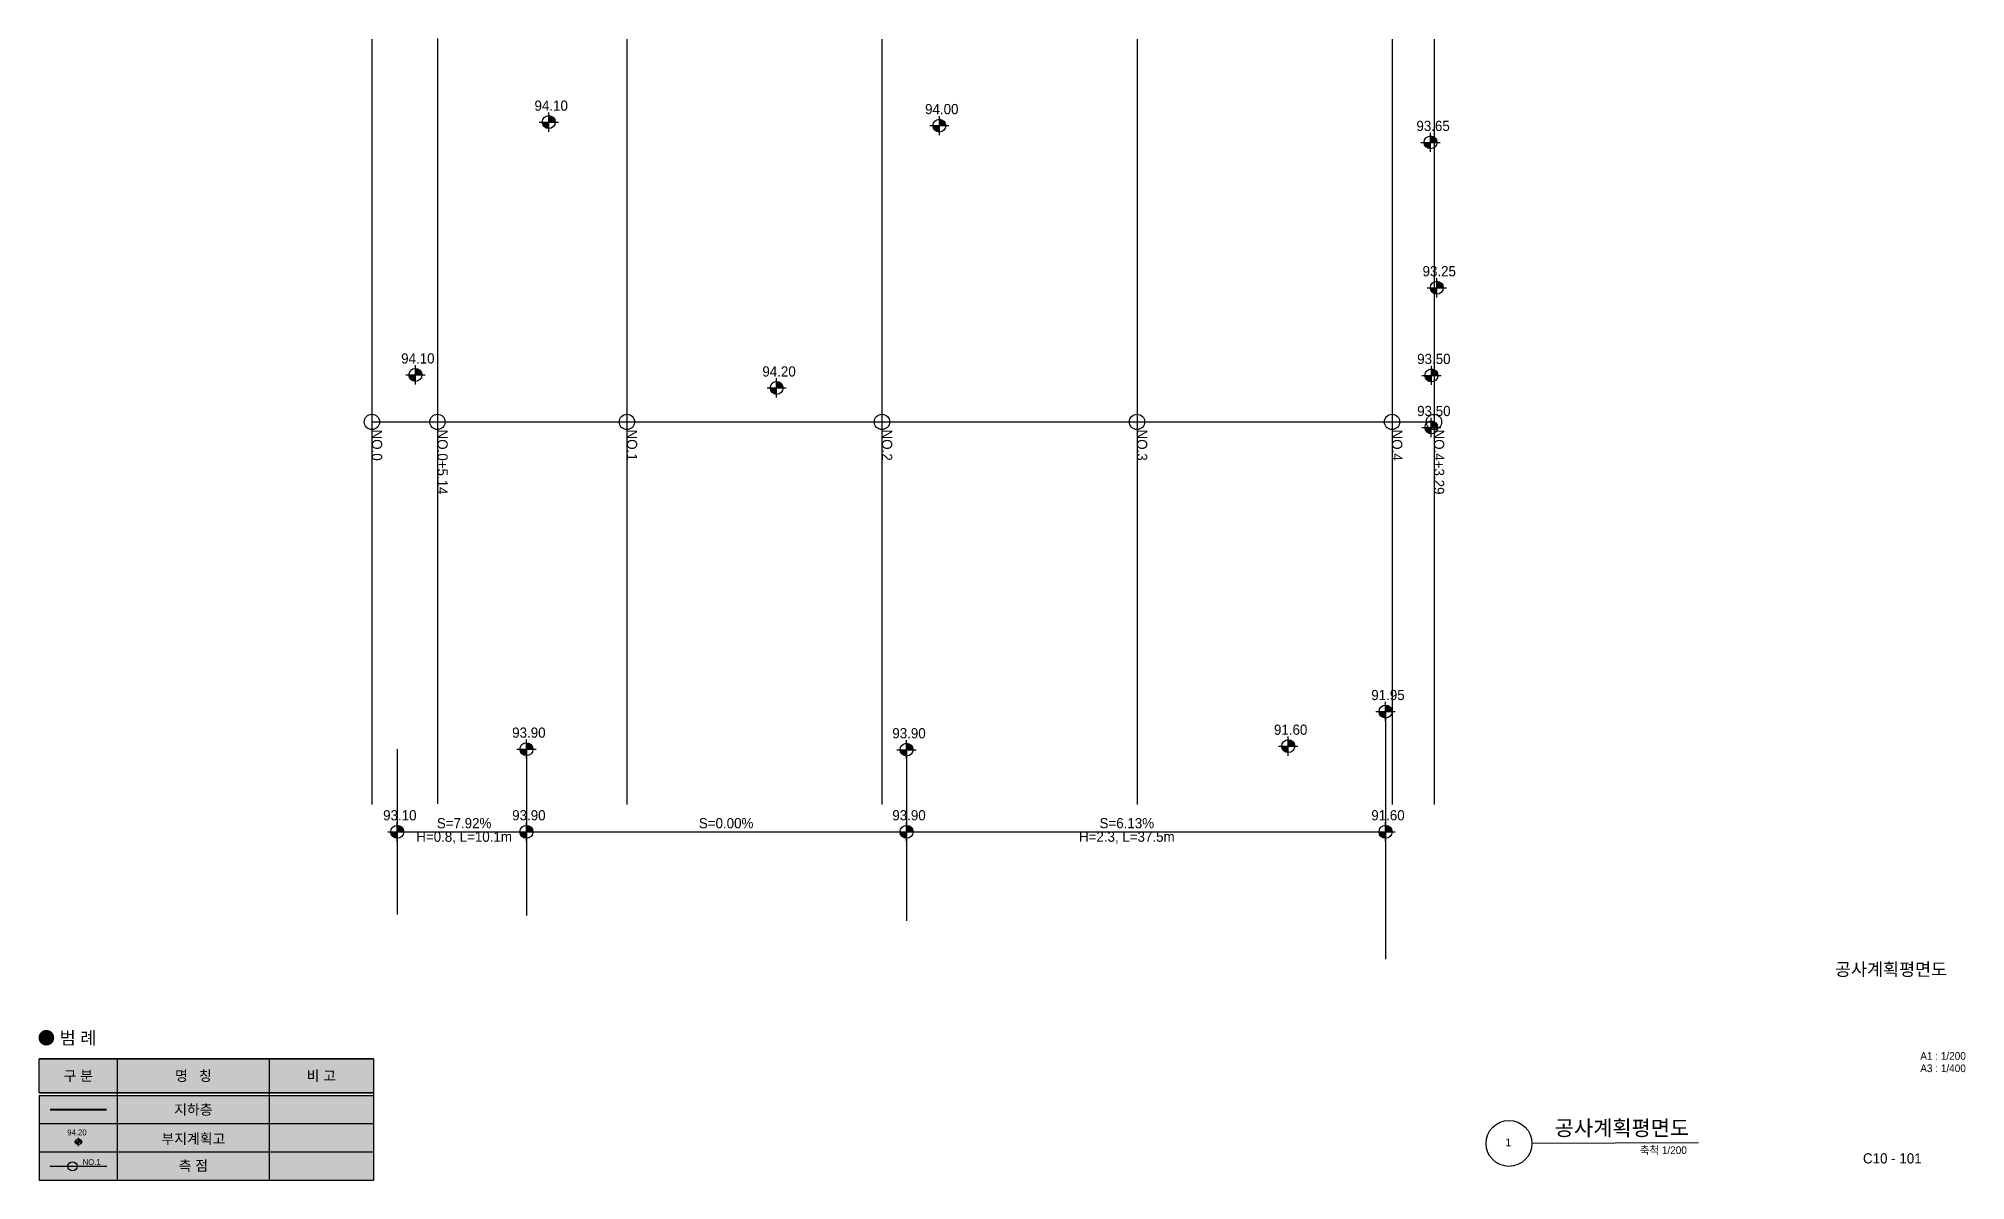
# Model space of a CAD drawing. Header units: inches. Extents: x 10 to 161, y 5 to 94.
import ezdxf
from ezdxf.enums import TextEntityAlignment as Align

# ---------------------------------------------------------------- set-up
doc = ezdxf.new("R2010")
doc.units = ezdxf.units.IN
doc.header["$MEASUREMENT"] = 0
doc.linetypes.add('HIDDEN2', pattern=[4.7625, 3.175, -1.5875])
for name, color, linetype in [('-$-0-범례', 7, 'Continuous'), ('-$-FH', 2, 'Continuous'), ('-C-지하층', 5, 'HIDDEN2'), ('-C-측점', 6, 'Continuous'), ('XR-SHEET$1$SHT', 5, 'Continuous')]:
    doc.layers.add(name, color=color, linetype=linetype)
doc.styles.add('돋음', font='Dotum.ttf')

# ---------------------------------------------------------------- blocks, each defined once
blk = doc.blocks.new('공사사')
at = {"layer": '-$-FH'}
h = blk.add_hatch(color=256, dxfattribs=at)
h.paths.add_polyline_path([(0, 0), (0.71, 0, 0.414214), (0, 0.71)])
h.paths.add_polyline_path([(0, -0.71), (0, 0), (-0.71, 0, 0.414214)])
for p, q in [((-1.06, 0), (1.06, 0)), ((0, -1.06), (0, 1.06))]:
    blk.add_line(p, q, dxfattribs=at)
blk.add_circle((0, 0), 0.713, dxfattribs=at)
blk = doc.blocks.new('A$C8c8cf817')
at = {"layer": '-$-0-범례'}
blk.add_hatch(color=254, dxfattribs=at).paths.add_polyline_path([(0, 9.53), (26.22, 9.53), (26.22, 6.87), (0, 6.87)])
at = {"true_color": 0xffffff}
h = blk.add_hatch(color=7, dxfattribs=at)
h.dxf.hatch_style = 1
h.paths.add_polyline_path([(0, 6.65), (26.22, 6.65), (26.22, 0), (0, 0)])
at = {"layer": '-$-0-범례', "color": 254}
blk.add_line((0, 9.53), (26.22, 9.53), dxfattribs=at)
at = {"layer": '-$-0-범례', "color": 1}
for p, q in [((26.22, 9.53), (0, 9.53)), ((0, 6.87), (26.22, 6.87)), ((0, 6.65), (26.22, 6.65)), ((26.22, 4.43), (0, 4.43)), ((26.22, 2.22), (0, 2.22)), ((26.22, 0), (0, 0)), ((26.22, 0), (0, 0))]:
    blk.add_line(p, q, dxfattribs=at)
blk.add_lwpolyline([(0, 9.53), (26.22, 9.53), (26.22, 6.87), (0, 6.87)], close=True, dxfattribs=at)
for points in [[(0, 6.65), (0, 0)], [(26.22, 6.65), (26.22, 0)]]:
    blk.add_lwpolyline(points, dxfattribs=at)
at = {"layer": '-C-지하층', "ltscale": 0.5, "const_width": 0.16}
blk.add_lwpolyline([(0.85, 5.54), (5.3, 5.54)], dxfattribs=at)
at = {"color": 1}
for p, q in [((6.15, 0), (6.15, 9.53)), ((18.04, 9.53), (18.04, 0)), ((26.22, 9.53), (26.22, 0))]:
    blk.add_line(p, q, dxfattribs=at)
at = {"color": 6, "ltscale": 0.07}
blk.add_lwpolyline([(0.85, 1.11), (5.3, 1.11)], dxfattribs=at)
blk.add_circle((2.62, 1.11), 0.356, dxfattribs=at)
at = {"layer": '-$-FH', "xscale": 0.3077742504113213, "yscale": 0.3077742504113213, "zscale": 0.3077742504113213}
blk.add_blockref('공사사', (3.09, 3.02), dxfattribs=at)
at = {"layer": '-$-0-범례', "color": 3, "style": '돋음'}
blk.add_text('● 범 례', height=1, dxfattribs=at).set_placement((-0.11, 11.17), align=Align.MIDDLE_LEFT)
at = {"layer": '-$-0-범례', "color": 5, "style": '돋음'}
for s, p in [('구 분', (3.07, 8.2)), ('명   칭', (12.1, 8.2)), ('비 고', (22.13, 8.2))]:
    blk.add_text(s, height=0.8, dxfattribs=at).set_placement(p, align=Align.MIDDLE_CENTER)
at = {"layer": '-$-0-범례', "color": 3, "style": '돋음'}
for s, p in [('지하층', (12.1, 5.55)), ('부지계획고', (12.1, 3.26)), ('측 점', (12.1, 1.15))]:
    blk.add_text(s, height=0.8, dxfattribs=at).set_placement(p, align=Align.MIDDLE_CENTER)
at = {"layer": '-$-FH', "style": '돋음'}
blk.add_text('94.20', height=0.462, dxfattribs=at).set_placement((2.21, 3.53))
at = {"color": 6, "ltscale": 0.07, "style": '돋음'}
blk.add_text('NO.1', height=0.462, dxfattribs=at).set_placement((4.12, 1.44), align=Align.MIDDLE_CENTER)

msp = doc.modelspace()

# ---------------------------------------------------------------- linework, layer by layer
at = {"layer": '-$-FH'}
for points in [[(115.56, 41.63), (115.56, 22.21)], [(38.06, 38.69), (38.06, 25.72)], [(48.19, 38.68), (48.19, 25.65)], [(78, 38.64), (78, 25.21)], [(38.06, 32.2), (115.56, 32.2)]]:
    msp.add_lwpolyline(points, dxfattribs=at)
at = {"layer": '-C-측점'}
for points in [[(36.07, 94.34), (36.07, 34.34)], [(41.21, 94.4), (41.21, 34.4)], [(56.07, 94.34), (56.07, 34.34)], [(76.07, 94.34), (76.07, 34.34)], [(96.07, 94.34), (96.07, 34.34)], [(116.07, 94.34), (116.07, 34.34)], [(119.36, 94.34), (119.36, 34.34)], [(36.07, 64.34), (119.36, 64.34)]]:
    msp.add_lwpolyline(points, dxfattribs=at)
for centre in [(36.07, 64.34), (41.21, 64.34), (56.07, 64.34), (76.07, 64.34), (96.07, 64.34), (116.07, 64.34), (119.36, 64.34)]:
    msp.add_circle(centre, 0.6, dxfattribs=at)
at = {"layer": 'XR-SHEET$1$SHT', "color": 7}
msp.add_line((127.04, 7.78), (140.1, 7.85), dxfattribs=at)
msp.add_circle((125.24, 7.77), 1.8, dxfattribs=at)

# ---------------------------------------------------------------- block references
at = {"layer": '-$-FH', "xscale": 0.7109333333546173, "yscale": 0.7109333333546173, "zscale": 0.7109333333546173}
for p in [(49.94, 87.85), (80.57, 87.57), (119.09, 86.26), (119.58, 74.86), (39.48, 68.03), (119.16, 67.99), (67.81, 67.01), (119.15, 63.91), (115.56, 41.63), (48.19, 38.68), (78, 38.64), (107.93, 38.92, 91.6), (38.06, 32.2), (48.19, 32.2), (78, 32.2), (115.56, 32.2)]:
    msp.add_blockref('공사사', p, dxfattribs=at)
at = {"layer": '-$-FH'}
msp.add_blockref('A$C8c8cf817', (9.97, 4.87), dxfattribs=at)

# ---------------------------------------------------------------- texts
at = {"layer": '-$-FH', "style": '돋음'}
for s, p in [('94.10', (48.82, 88.74)), ('94.00', (79.45, 88.47)), ('93.65', (117.98, 87.15)), ('93.25', (118.46, 75.76)), ('94.10', (38.36, 68.92)), ('93.50', (118.04, 68.88)), ('94.20', (66.69, 67.9)), ('93.50', (118.04, 64.8)), ('91.95', (114.44, 42.53)), ('93.90', (47.07, 39.58)), ('93.90', (76.88, 39.53)), ('91.60', (106.81, 39.81, 91.6)), ('93.10', (36.95, 33.1)), ('93.90', (47.07, 33.1)), ('S=0.00%%%', (61.71, 32.48)), ('93.90', (76.88, 33.1)), ('91.60', (114.44, 33.1))]:
    msp.add_text(s, height=0.8, dxfattribs=at).set_placement(p)
for s, p in [('S=7.92%%%', (43.3, 32.48)), ('S=6.13%%%', (95.27, 32.48)), ('H=0.8, L=10.1m', (43.3, 31.42)), ('H=2.3, L=37.5m', (95.27, 31.42))]:
    msp.add_text(s, height=0.8, dxfattribs=at).set_placement(p, align=Align.CENTER)
at = {"layer": '-C-측점', "style": '돋음'}
for s, p in [('NO.0', (36.07, 63.74)), ('NO.0+5.14', (41.21, 63.74)), ('NO.1', (56.07, 63.74)), ('NO.2', (76.07, 63.74)), ('NO.3', (96.07, 63.74)), ('NO.4', (116.07, 63.74)), ('NO.4+3.29', (119.36, 63.74))]:
    msp.add_text(s, height=0.8, rotation=270, dxfattribs=at).set_placement(p)
at = {"layer": 'XR-SHEET$1$SHT', "color": 3, "style": '돋음'}
for s, height, p in [('공사계획평면도', 1, (155.2, 21.42)), ('A1 : 1/200', 0.6, (159.28, 14.63)), ('A3 : 1/400', 0.6, (159.28, 13.66)), ('C10 - 101', 0.8, (155.3, 6.6))]:
    msp.add_text(s, height=height, dxfattribs=at).set_placement(p, align=Align.MIDDLE_CENTER)
msp.add_text('공사계획평면도', height=1.2, dxfattribs=at).set_placement((139.37, 8.02), align=Align.BOTTOM_RIGHT)
msp.add_text('1', height=0.6, dxfattribs=at).set_placement((125.18, 7.85), align=Align.MIDDLE)
msp.add_text('축척 1/200', height=0.6, dxfattribs=at).set_placement((139.19, 7.54), align=Align.TOP_RIGHT)

doc.saveas('drawing.dxf')
